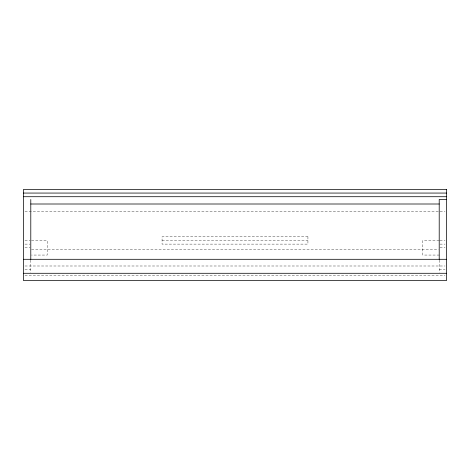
<?xml version="1.0" encoding="UTF-8"?>
<svg xmlns="http://www.w3.org/2000/svg" width="470" height="470" viewBox="0 0 470 470"><rect width="100%" height="100%" fill="white"/><g stroke="black" fill="none" stroke-linecap="round" stroke-linejoin="round"><path stroke-width="0.35" stroke-dasharray="2.35 1.76" d="M24.969 211.3L445.031 211.3M24.957 240.47L30.062 240.47M31.508 240.47L47.2 240.47L47.2 255.057L31.508 255.057M162.068 240.47L307.932 240.47M439.209 240.47L422.8 240.47L422.8 255.057L439.209 255.057M439.938 240.47L445.043 240.47M24.957 244.118L30.062 244.118M439.938 244.118L445.043 244.118M24.957 247.761L30.062 247.761M439.938 247.761L445.043 247.761M31.525 249.588L438.475 249.588M24.969 265.997L445.031 265.997M24.957 269.645L30.791 269.645M439.209 269.645L445.043 269.645M24.969 275.426L445.031 275.426M439.209 260.163L439.209 272.571M30.791 260.163L30.791 272.629M307.932 236.821L162.068 236.821L162.068 244.118L307.932 244.118L307.932 236.821"/><path stroke-width="0.7" d="M23.5 193.064L446.5 193.064M23.5 196.713L446.5 196.713M446.5 199.503L439.209 199.503L439.209 259.299M30.791 204.004L439.209 204.004M23.5 259.299L446.5 259.299M23.5 273.287L446.5 273.287M30.791 199.503L30.791 259.299M446.5 189.416L23.5 189.416L23.5 280.584L446.5 280.584L446.5 189.416"/></g></svg>
